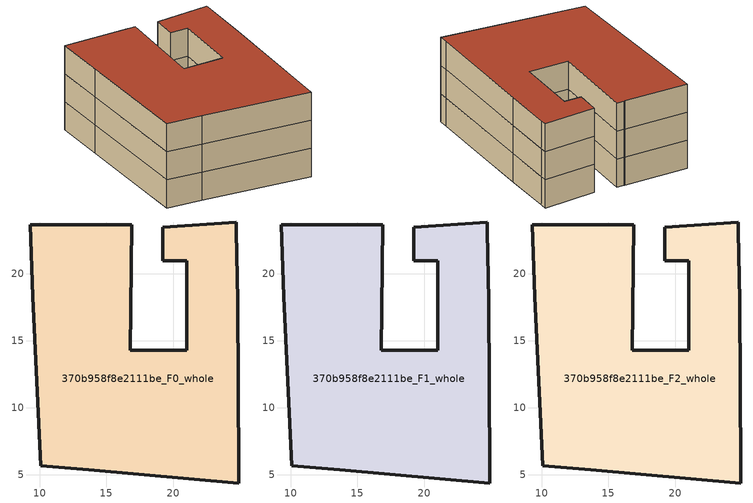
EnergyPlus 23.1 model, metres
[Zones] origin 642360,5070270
370b958f8e2111be_F0_whole
 floor ground (EU_floor_Construction): 24.71,23.88 24.71,23.18 24.8,17.98 24.9,5.37 24.9,4.37 13.69,5.37 10.09,5.67 9.49,18.28 9.29,23.69 16,23.69 16.1,23.69 16.9,23.69 16.8,14.28 21,14.28 21,20.98 19.2,20.98 19.2,23.48 z0
 wall outside (EU_wall_Construction): 24.9,4.37 24.9,5.37 24.8,17.98 24.71,23.18 24.71,23.88 19.2,23.48 19.2,20.98 21,20.98 21,14.28 16.8,14.28 16.9,23.69 16.1,23.69 16,23.69 9.29,23.69 9.49,18.28 10.09,5.67 13.69,5.37 24.9,4.37 z0:3
370b958f8e2111be_F1_whole
 floor to 370b958f8e2111be_F0_whole (EU_floor_Construction): 24.71,23.88 24.71,23.18 24.8,17.98 24.9,5.37 24.9,4.37 13.69,5.37 10.09,5.67 9.49,18.28 9.29,23.69 16,23.69 16.1,23.69 16.9,23.69 16.8,14.28 21,14.28 21,20.98 19.2,20.98 19.2,23.48 z3
 wall outside (EU_wall_Construction): 24.9,4.37 24.9,5.37 24.8,17.98 24.71,23.18 24.71,23.88 19.2,23.48 19.2,20.98 21,20.98 21,14.28 16.8,14.28 16.9,23.69 16.1,23.69 16,23.69 9.29,23.69 9.49,18.28 10.09,5.67 13.69,5.37 24.9,4.37 z3:6
370b958f8e2111be_F2_whole
 floor to 370b958f8e2111be_F1_whole (EU_floor_Construction): 24.71,23.88 24.71,23.18 24.8,17.98 24.9,5.37 24.9,4.37 13.69,5.37 10.09,5.67 9.49,18.28 9.29,23.69 16,23.69 16.1,23.69 16.9,23.69 16.8,14.28 21,14.28 21,20.98 19.2,20.98 19.2,23.48 z6
 wall outside (EU_wall_Construction): 24.9,4.37 24.9,5.37 24.8,17.98 24.71,23.18 24.71,23.88 19.2,23.48 19.2,20.98 21,20.98 21,14.28 16.8,14.28 16.9,23.69 16.1,23.69 16,23.69 9.29,23.69 9.49,18.28 10.09,5.67 13.69,5.37 24.9,4.37 z6:9
 roof outside (EU_roof_Construction): 24.9,4.37 24.9,5.37 24.8,17.98 24.71,23.18 24.71,23.88 19.2,23.48 19.2,20.98 21,20.98 21,14.28 16.8,14.28 16.9,23.69 16.1,23.69 16,23.69 9.29,23.69 9.49,18.28 10.09,5.67 13.69,5.37 z9
[Building]
EU S2 Campaign: North Axis=0; Terrain=City; Solar Distribution=FullExterior
[Site:Location]
Lyon-Bron: Latitude=45.75; Longitude=5; Time Zone=1; Elevation=198
[SizingPeriod:WeatherFileDays]
AnnualSizingPeriod: Begin Month=1; Begin Day of Month=1; End Month=12; End Day of Month=31; Day of Week for Start Day=Monday; Use Weather File Daylight Saving Period=No; Use Weather File Rain and Snow Indicators=No
[MATERIAL]
EU_InternalMass_Material: Roughness=MediumRough; Thickness=0.1; Conductivity=1; Density=1800; Specific Heat=900; Thermal Absorptance=0.9; Solar Absorptance=0.7; Visible Absorptance=0.7
[MATERIAL:NOMASS] Roughness=MediumRough; Thermal Absorptance=0.9; Solar Absorptance=0.7; Visible Absorptance=0.7
Name | Thermal Resistance
EU_wall_NoMass | 0.87146
EU_roof_NoMass | 0.842276
EU_floor_NoMass | 0.496999
[CONSTRUCTION]
EU_wall_Construction: EU_wall_NoMass
EU_roof_Construction: EU_roof_NoMass
EU_floor_Construction: EU_floor_NoMass
EU_InternalMass_Construction: EU_InternalMass_Material
[ZONE] Type=1; Multiplier=1; Ceiling Height=autocalculate; Floor Area=autocalculate; Part of Total Floor Area=Yes
Name | Volume
370b958f8e2111be_F0_whole | 744.441
370b958f8e2111be_F1_whole; 370b958f8e2111be_F2_whole | 744.439
[INTERNALMASS] Construction=EU_InternalMass_Construction; Surface Area=248.146
Name | Zone or ZoneList
370b958f8e2111be_F0_whole_EU_InternalMass | 370b958f8e2111be_F0_whole
370b958f8e2111be_F1_whole_EU_InternalMass | 370b958f8e2111be_F1_whole
370b958f8e2111be_F2_whole_EU_InternalMass | 370b958f8e2111be_F2_whole
[OTHEREQUIPMENT] Fuel Type=Electricity; Design Level Calculation Method=Watts/Area; Power per Zone Floor Area=1; Fraction Latent=0; Fraction Radiant=0; Fraction Lost=0; Carbon Dioxide Generation Rate=0; EndUse Subcategory=EU_Step8_InternalGains
Name | Zone or ZoneList or Space or SpaceList | Schedule
EU_Step8_InternalGain_370b958f8e2111be_F0_whole_f000 | 370b958f8e2111be_F0_whole | EU_Step8_GainSchedule_370b958f8e2111be_F0_whole_f000
EU_Step8_InternalGain_370b958f8e2111be_F1_whole_f000 | 370b958f8e2111be_F1_whole | EU_Step8_GainSchedule_370b958f8e2111be_F1_whole_f000
EU_Step8_InternalGain_370b958f8e2111be_F2_whole_f000 | 370b958f8e2111be_F2_whole | EU_Step8_GainSchedule_370b958f8e2111be_F2_whole_f000
[ZONEVENTILATION:DESIGNFLOWRATE] Schedule=EU_AlwaysOn; Design Flow Rate Calculation Method=AirChanges/Hour; Air Changes per Hour=0.425; Ventilation Type=Natural; Fan Pressure Rise=0; Fan Total Efficiency=1; Constant Term Coefficient=1; Temperature Term Coefficient=0; Velocity Term Coefficient=0; Velocity Squared Term Coefficient=0; Minimum Indoor Temperature=-100; Maximum Indoor Temperature=100; Delta Temperature=-100; Minimum Outdoor Temperature=-100; Maximum Outdoor Temperature=100; Maximum Wind Speed=40
Name | Zone or ZoneList or Space or SpaceList
EU_ConstantAir_370b958f8e2111be_F0_whole | 370b958f8e2111be_F0_whole
EU_ConstantAir_370b958f8e2111be_F1_whole | 370b958f8e2111be_F1_whole
EU_ConstantAir_370b958f8e2111be_F2_whole | 370b958f8e2111be_F2_whole
[HVACTEMPLATE:THERMOSTAT] Constant Heating Setpoint=20; Constant Cooling Setpoint=50
EU_HeatOnly_370b958f8e2111be_F0_whole; EU_HeatOnly_370b958f8e2111be_F1_whole; EU_HeatOnly_370b958f8e2111be_F2_whole
[HVACTEMPLATE:ZONE:IDEALLOADSAIRSYSTEM] System Availability Schedule=EU_AlwaysOn; Maximum Heating Supply Air Temperature=50; Minimum Cooling Supply Air Temperature=13; Maximum Heating Supply Air Humidity Ratio=0.0156; Minimum Cooling Supply Air Humidity Ratio=0.0077; Heating Limit=NoLimit; Cooling Limit=NoLimit; Heating Availability Schedule=EU_AlwaysOn; Cooling Availability Schedule=EU_CoolingOff; Dehumidification Control Type=ConstantSensibleHeatRatio; Cooling Sensible Heat Ratio=0.7; Dehumidification Setpoint=60; Humidification Control Type=None; Humidification Setpoint=30; Outdoor Air Method=None; Outdoor Air Flow Rate per Person=0.00944; Outdoor Air Flow Rate per Zone Floor Area=0; Outdoor Air Flow Rate per Zone=0; Demand Controlled Ventilation Type=None; Outdoor Air Economizer Type=NoEconomizer; Heat Recovery Type=None; Sensible Heat Recovery Effectiveness=0.7; Latent Heat Recovery Effectiveness=0.65
Name | Template Thermostat
370b958f8e2111be_F0_whole | EU_HeatOnly_370b958f8e2111be_F0_whole
370b958f8e2111be_F1_whole | EU_HeatOnly_370b958f8e2111be_F1_whole
370b958f8e2111be_F2_whole | EU_HeatOnly_370b958f8e2111be_F2_whole
[SIZING:ZONE] Zone Cooling Design Supply Air Temperature Input Method=SupplyAirTemperature; Zone Cooling Design Supply Air Temperature=13; Zone Heating Design Supply Air Temperature Input Method=SupplyAirTemperature; Zone Heating Design Supply Air Temperature=50; Zone Cooling Design Supply Air Humidity Ratio=0.008; Zone Heating Design Supply Air Humidity Ratio=0.008; Cooling Design Air Flow Method=DesignDay; Cooling Design Air Flow Rate=0; Cooling Minimum Air Flow per Zone Floor Area=0.000762; Cooling Minimum Air Flow=0; Cooling Minimum Air Flow Fraction=0.2; Heating Design Air Flow Method=DesignDay; Heating Design Air Flow Rate=0; Heating Maximum Air Flow per Zone Floor Area=0.002032; Heating Maximum Air Flow=0.141576; Heating Maximum Air Flow Fraction=0.3; Account for Dedicated Outdoor Air System=No; Dedicated Outdoor Air System Control Strategy=NeutralSupplyAir; Dedicated Outdoor Air Low Setpoint Temperature for Design=autosize; Dedicated Outdoor Air High Setpoint Temperature for Design=autosize; Zone Load Sizing Method=Sensible Load Only No Latent Load; Zone Latent Cooling Design Supply Air Humidity Ratio Input Method=HumidityRatioDifference; Zone Cooling Design Supply Air Humidity Ratio Difference=0.005; Zone Latent Heating Design Supply Air Humidity Ratio Input Method=HumidityRatioDifference; Zone Humidification Design Supply Air Humidity Ratio Difference=0.005
370b958f8e2111be_F0_whole; 370b958f8e2111be_F1_whole; 370b958f8e2111be_F2_whole
[SCHEDULE:CONSTANT]
Name | Hourly Value
EU_AlwaysOn | 1
EU_CoolingOff | 0
[SCHEDULE:FILE] Column Number=1; Rows to Skip at Top=0; Number of Hours of Data=8760; Column Separator=Comma; Interpolate to Timestep=No; Minutes per Item=60; Adjust Schedule for Daylight Savings=Yes
Name | File
EU_Step8_GainSchedule_370b958f8e2111be_F0_whole_f000 | C:\Users\o_iseri\Desktop\OpenUBEM\openubem\outputs\eu_evidence\EU-11\FR-LYO-HAUTCOEURPENTES\idfs\370b958f8e2111be\370b958f8e2111be_F0_whole_f000_gain.csv
EU_Step8_GainSchedule_370b958f8e2111be_F1_whole_f000 | C:\Users\o_iseri\Desktop\OpenUBEM\openubem\outputs\eu_evidence\EU-11\FR-LYO-HAUTCOEURPENTES\idfs\370b958f8e2111be\370b958f8e2111be_F1_whole_f000_gain.csv
EU_Step8_GainSchedule_370b958f8e2111be_F2_whole_f000 | C:\Users\o_iseri\Desktop\OpenUBEM\openubem\outputs\eu_evidence\EU-11\FR-LYO-HAUTCOEURPENTES\idfs\370b958f8e2111be\370b958f8e2111be_F2_whole_f000_gain.csv
